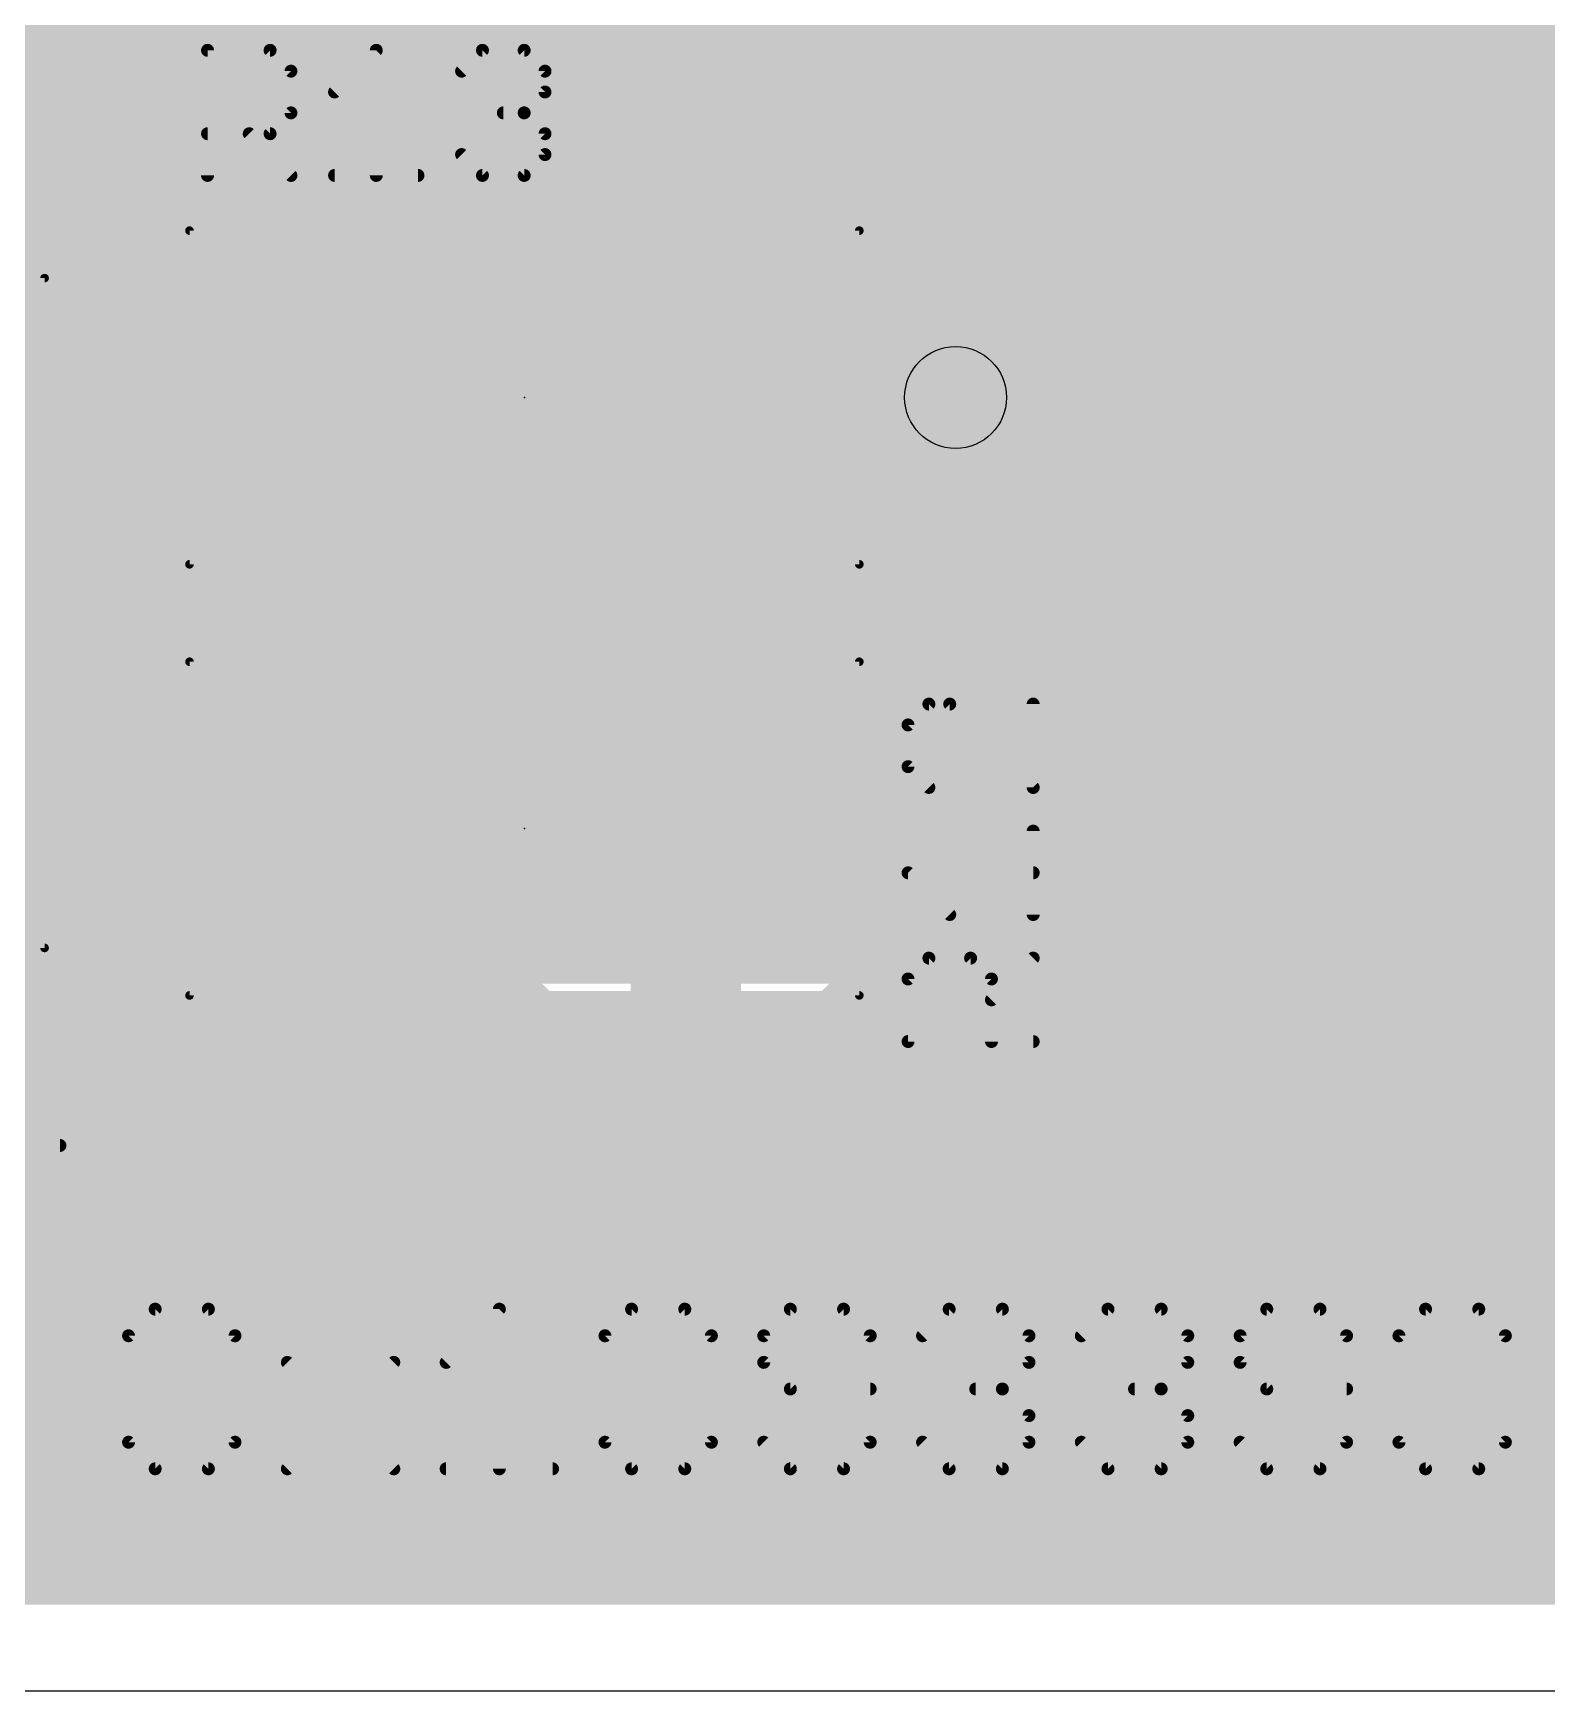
# Model space of a CAD drawing. Extents: x 0 to 1.9, y 0 to 1.15.
# Drawn here: x 1.2611 to 1.6121, y 0 to 0.3845 of the extents above; entities that cross this region are included whole.
import ezdxf

# ---------------------------------------------------------------- set-up
doc = ezdxf.new("R2010")
doc.units = 0
for name, color, linetype in [('1', 22, 'CONTINUOUS'), ('16', 175, 'CONTINUOUS'), ('18', 82, 'CONTINUOUS'), ('20', 7, 'CONTINUOUS'), ('21', 253, 'CONTINUOUS'), ('23', 7, 'CONTINUOUS'), ('25', 253, 'CONTINUOUS'), ('31', 253, 'CONTINUOUS'), ('35', 253, 'CONTINUOUS'), ('39', 22, 'CONTINUOUS'), ('44', 253, 'CONTINUOUS'), ('51', 253, 'CONTINUOUS')]:
    doc.layers.add(name, color=color, linetype=linetype)

# ---------------------------------------------------------------- blocks, each defined once
blk = doc.blocks.new('RECT')
blk.add_solid([(-0.5, -0.5), (0.5, -0.5), (-0.5, 0.5), (0.5, 0.5)])
blk = doc.blocks.new('ROUNDV')
at = {"const_width": 0.5}
blk.add_lwpolyline([(0, -0.25, 1), (0, 0.25, 1), (0, -0.25)], format="xyb", dxfattribs=at)

msp = doc.modelspace()

# ---------------------------------------------------------------- linework, layer by layer
at = {"layer": '1', "const_width": 0.016}
for points in [[(1.325, 0.441732), (1.325, 0.3125)], [(1.375, 0.3875), (1.375, 0.441732)], [(1.4345, 0.359113), (1.397, 0.396613)], [(1.4125, 0.35), (1.375, 0.3875)], [(1.409613, 0.384), (1.872, 0.384)], [(1.425613, 0.368), (1.872, 0.368)], [(1.4345, 0.343527), (1.4345, 0.359113)], [(1.4125, 0.300098), (1.4125, 0.35)], [(1.4345, 0.352), (1.872, 0.352)], [(1.443791, 0.343527), (1.4345, 0.343527)], [(1.451992, 0.335327), (1.443791, 0.343527)], [(1.451319, 0.336), (1.872, 0.336)], [(1.451992, 0.324808), (1.451992, 0.335327)], [(1.468274, 0.333811), (1.455848, 0.328664)], [(1.481725, 0.333811), (1.468274, 0.333811)], [(1.494152, 0.328664), (1.481725, 0.333811)], [(1.455848, 0.328664), (1.451992, 0.324808)], [(1.503664, 0.319152), (1.494152, 0.328664)], [(1.502816, 0.32), (1.872, 0.32)], [(1.508811, 0.306725), (1.503664, 0.319152)], [(1.337598, 0.3), (1.325, 0.312598)], [(1.325, 0.3125), (1.337598, 0.3125)], [(1.337598, 0.3125), (1.337598, 0.3)], [(1.508811, 0.293274), (1.508811, 0.306725)], [(1.508811, 0.304), (1.872, 0.304)], [(1.337598, 0.2), (1.337598, 0.3)], [(1.412402, 0.3), (1.4125, 0.300098)], [(1.475, 0.3), (1.412402, 0.3)], [(1.503664, 0.280848), (1.508811, 0.293274)], [(1.506626, 0.288), (1.872, 0.288)], [(1.494152, 0.271336), (1.503664, 0.280848)], [(1.451992, 0.264673), (1.451992, 0.275192)], [(1.451992, 0.275192), (1.455848, 0.271336)], [(1.451992, 0.272), (1.455184, 0.272)], [(1.455848, 0.271336), (1.468274, 0.266189)], [(1.481725, 0.266189), (1.494152, 0.271336)], [(1.494816, 0.272), (1.872, 0.272)], [(1.468274, 0.266189), (1.481725, 0.266189)], [(1.368988, 0.256472), (1.375, 0.262484)], [(1.375, 0.262484), (1.381012, 0.256472)], [(1.443791, 0.256472), (1.451992, 0.264673)], [(1.359598, 0.243527), (1.359598, 0.256472)], [(1.359598, 0.256472), (1.368988, 0.256472)], [(1.359598, 0.256), (1.872, 0.256)], [(1.381012, 0.256472), (1.443791, 0.256472)], [(1.379863, 0.246301), (1.375759, 0.243931)], [(1.384441, 0.247527), (1.379863, 0.246301)], [(1.407606, 0.247527), (1.384441, 0.247527)], [(1.407606, 0.204796), (1.407606, 0.247527)], [(1.440362, 0.247527), (1.417197, 0.247527)], [(1.417197, 0.247527), (1.417197, 0.204796)], [(1.44494, 0.246301), (1.440362, 0.247527)], [(1.449044, 0.243931), (1.44494, 0.246301)], [(1.368988, 0.243527), (1.359598, 0.243527)], [(1.372235, 0.240281), (1.368988, 0.243527)], [(1.375759, 0.243931), (1.372407, 0.24058)], [(1.452396, 0.24058), (1.449044, 0.243931)], [(1.372407, 0.24058), (1.372235, 0.240281)], [(1.407606, 0.24), (1.417197, 0.24)], [(1.454765, 0.236475), (1.452396, 0.24058)], [(1.45273, 0.24), (1.726219, 0.24)], [(1.455992, 0.231897), (1.454765, 0.236475)], [(1.455992, 0.204795), (1.455992, 0.231897)], [(1.407606, 0.224), (1.417197, 0.224)], [(1.455992, 0.224), (1.693539, 0.224)], [(1.407606, 0.208), (1.417197, 0.208)], [(1.455992, 0.208), (1.677539, 0.208)], [(1.417197, 0.204796), (1.407606, 0.204796)], [(1.417198, 0.195204), (1.417198, 0.204795)], [(1.417198, 0.204795), (1.455992, 0.204795)], [(1.237598, 0.2), (1.337598, 0.2)], [(1.407606, 0.152472), (1.407606, 0.195204)], [(1.407606, 0.195204), (1.417197, 0.195204)], [(1.407606, 0.192), (1.417197, 0.192)], [(1.417197, 0.195204), (1.417197, 0.152472)], [(1.455992, 0.195204), (1.417198, 0.195204)], [(1.455992, 0.168103), (1.455992, 0.195204)], [(1.455992, 0.192), (1.667546, 0.192)], [(1.260327, 0.173008), (1.265319, 0.178)], [(1.265319, 0.178), (1.298008, 0.178)], [(1.298008, 0.178), (1.298008, 0.164673)], [(1.189673, 0.173008), (1.260327, 0.173008)], [(1.263319, 0.176), (1.298008, 0.176)], [(1.407606, 0.176), (1.417197, 0.176)], [(1.455992, 0.176), (1.660919, 0.176)], [(1.454765, 0.163525), (1.455992, 0.168103)], [(1.298008, 0.164673), (1.306209, 0.156472)], [(1.452396, 0.15942), (1.454765, 0.163525)], [(1.164492, 0.16), (1.302681, 0.16)], [(1.368988, 0.156472), (1.372235, 0.159719)], [(1.372235, 0.159719), (1.372407, 0.15942)], [(1.372407, 0.15942), (1.375759, 0.156069)], [(1.407606, 0.16), (1.417197, 0.16)], [(1.449044, 0.156069), (1.452396, 0.15942)], [(1.45273, 0.16), (1.65775, 0.16)], [(1.306209, 0.156472), (1.368988, 0.156472)], [(1.375759, 0.156069), (1.379863, 0.153699)], [(1.379863, 0.153699), (1.384441, 0.152472)], [(1.440362, 0.152472), (1.44494, 0.153699)], [(1.44494, 0.153699), (1.449044, 0.156069)], [(1.384441, 0.152472), (1.407606, 0.152472)], [(1.417197, 0.152472), (1.440362, 0.152472)], [(1.164492, 0.144), (1.65775, 0.144)], [(1.164492, 0.128), (1.659262, 0.128)], [(1.161819, 0.112), (1.665889, 0.112)], [(0.433811, 0.096), (1.673539, 0.096)], [(0.427816, 0.08), (1.689539, 0.08)], [(0.028, 0.064), (1.716561, 0.064)], [(0.028, 0.048), (1.872, 0.048)], [(0.028, 0.032), (1.872, 0.032)], [(1.872, 0.028), (0.028, 0.028)]]:
    msp.add_lwpolyline(points, dxfattribs=at)
at = {"layer": '1', "const_width": 0.008}
for points in [[(1.377828, 0.390328, 1), (1.372172, 0.384672)], [(1.371, 0.3875, 1), (1.379, 0.3875)], [(1.409613, 0.388, 1), (1.409613, 0.38)], [(1.425613, 0.372, 1), (1.425613, 0.364)], [(1.4385, 0.359113, 1), (1.4305, 0.359113)], [(1.431671, 0.356284, 1), (1.437328, 0.361941)], [(1.4165, 0.35, 1), (1.4085, 0.35)], [(1.4345, 0.356, 1), (1.4345, 0.348)], [(1.409672, 0.347172, 1), (1.415328, 0.352828)], [(1.4345, 0.347527, 1), (1.4345, 0.339527)], [(1.44662, 0.346356, 1), (1.440963, 0.340699)], [(1.443791, 0.339527, 1), (1.443791, 0.347527)], [(1.4305, 0.343527, 1), (1.4385, 0.343527)], [(1.451319, 0.34, 1), (1.451319, 0.332)], [(1.455992, 0.335327, 1), (1.447992, 0.335327)], [(1.449164, 0.332498, 1), (1.45482, 0.338155)], [(1.468274, 0.337811, 1), (1.468274, 0.329811)], [(1.469805, 0.330115, 1), (1.466744, 0.337506)], [(1.483256, 0.337506, 1), (1.480195, 0.330115)], [(1.481725, 0.329811, 1), (1.481725, 0.337811)], [(1.454317, 0.332359, 1), (1.457378, 0.324968)], [(1.458676, 0.325835, 1), (1.453019, 0.331492)], [(1.496981, 0.331492, 1), (1.491324, 0.325835)], [(1.492622, 0.324968, 1), (1.495683, 0.332359)], [(1.449164, 0.327636, 1), (1.45482, 0.321979)], [(1.447992, 0.324808, 1), (1.455992, 0.324808)], [(1.502816, 0.324, 1), (1.502816, 0.316)], [(1.507359, 0.320683, 1), (1.499968, 0.317622)], [(1.500835, 0.316324, 1), (1.506492, 0.321981)], [(1.327828, 0.315427, 1), (1.322172, 0.30977)], [(1.325, 0.3165, 1), (1.325, 0.3085)], [(1.341598, 0.3125, 1), (1.333598, 0.3125)], [(1.337598, 0.3085, 1), (1.337598, 0.3165)], [(1.321, 0.3125, 1), (1.329, 0.3125)], [(1.512811, 0.306725, 1), (1.504811, 0.306725)], [(1.508811, 0.308, 1), (1.508811, 0.3)], [(1.505115, 0.305195, 1), (1.512506, 0.308256)], [(1.341598, 0.3, 1), (1.333598, 0.3)], [(1.412402, 0.304, 1), (1.412402, 0.296)], [(1.415328, 0.29727, 1), (1.409672, 0.302927)], [(1.475, 0.296, 1), (1.475, 0.304)], [(1.333598, 0.3, 1), (1.341598, 0.3)], [(1.33477, 0.297172, 1), (1.340427, 0.302828)], [(1.409573, 0.302828, 1), (1.41523, 0.297172)], [(1.4085, 0.300098, 1), (1.4165, 0.300098)], [(1.512506, 0.291744, 1), (1.505115, 0.294805)], [(1.504811, 0.293274, 1), (1.512811, 0.293274)], [(1.506626, 0.292, 1), (1.506626, 0.284)], [(1.506492, 0.278019, 1), (1.500835, 0.283676)], [(1.499968, 0.282378, 1), (1.507359, 0.279317)], [(1.455992, 0.275192, 1), (1.447992, 0.275192)], [(1.45482, 0.27802, 1), (1.449164, 0.272364)], [(1.451992, 0.276, 1), (1.451992, 0.268)], [(1.457378, 0.275032, 1), (1.454317, 0.267641)], [(1.453019, 0.268508, 1), (1.458676, 0.274165)], [(1.455184, 0.268, 1), (1.455184, 0.276)], [(1.491324, 0.274165, 1), (1.496981, 0.268508)], [(1.494816, 0.276, 1), (1.494816, 0.268)], [(1.495683, 0.267641, 1), (1.492622, 0.275032)], [(1.468274, 0.270189, 1), (1.468274, 0.262189)], [(1.466744, 0.262493, 1), (1.469805, 0.269884)], [(1.480195, 0.269884, 1), (1.483256, 0.262493)], [(1.481725, 0.262189, 1), (1.481725, 0.270189)], [(1.377828, 0.265313, 1), (1.372171, 0.259656)], [(1.377828, 0.259656, 1), (1.372171, 0.265313)], [(1.45482, 0.261845, 1), (1.449164, 0.267502)], [(1.447992, 0.264673, 1), (1.455992, 0.264673)], [(1.363598, 0.256472, 1), (1.355598, 0.256472)], [(1.359598, 0.260472, 1), (1.359598, 0.252472)], [(1.359598, 0.26, 1), (1.359598, 0.252)], [(1.366159, 0.259301, 1), (1.371816, 0.253644)], [(1.368988, 0.252472, 1), (1.368988, 0.260472)], [(1.381012, 0.260472, 1), (1.381012, 0.252472)], [(1.378184, 0.253644, 1), (1.38384, 0.259301)], [(1.440963, 0.259301, 1), (1.44662, 0.253644)], [(1.443791, 0.252472, 1), (1.443791, 0.260472)], [(1.378828, 0.250165, 1), (1.380898, 0.242437)], [(1.381863, 0.242837, 1), (1.377863, 0.249765)], [(1.384441, 0.251527, 1), (1.384441, 0.243527)], [(1.385476, 0.243664, 1), (1.383406, 0.251391)], [(1.411606, 0.247527, 1), (1.403606, 0.247527)], [(1.407606, 0.243527, 1), (1.407606, 0.251527)], [(1.417197, 0.251527, 1), (1.417197, 0.243527)], [(1.421197, 0.247527, 1), (1.413197, 0.247527)], [(1.441397, 0.251391, 1), (1.439327, 0.243664)], [(1.440362, 0.243527, 1), (1.440362, 0.251527)], [(1.44694, 0.249765, 1), (1.44294, 0.242837)], [(1.443905, 0.242437, 1), (1.445975, 0.250165)], [(1.359598, 0.247527, 1), (1.359598, 0.239527)], [(1.371816, 0.246356, 1), (1.36616, 0.240699)], [(1.368988, 0.239527, 1), (1.368988, 0.247527)], [(1.373759, 0.247395, 1), (1.377759, 0.240467)], [(1.378587, 0.241103, 1), (1.37293, 0.24676)], [(1.451873, 0.24676, 1), (1.446216, 0.241103)], [(1.447044, 0.240467, 1), (1.451044, 0.247395)], [(1.355598, 0.243527, 1), (1.363598, 0.243527)], [(1.36877, 0.24228, 1), (1.375699, 0.238281)], [(1.369579, 0.243408, 1), (1.375236, 0.237751)], [(1.375872, 0.23858, 1), (1.368943, 0.242579)], [(1.369406, 0.237452, 1), (1.375063, 0.243109)], [(1.407606, 0.244, 1), (1.407606, 0.236)], [(1.417197, 0.236, 1), (1.417197, 0.244)], [(1.45586, 0.24258, 1), (1.448932, 0.23858)], [(1.45273, 0.244, 1), (1.45273, 0.236)], [(1.449567, 0.237751, 1), (1.455224, 0.243408)], [(1.458629, 0.237511, 1), (1.450902, 0.23544)], [(1.451301, 0.234475, 1), (1.458229, 0.238475)], [(1.459992, 0.231897, 1), (1.451992, 0.231897)], [(1.452128, 0.230862, 1), (1.459856, 0.232933)], [(1.407606, 0.228, 1), (1.407606, 0.22)], [(1.417197, 0.22, 1), (1.417197, 0.228)], [(1.455992, 0.228, 1), (1.455992, 0.22)], [(1.407606, 0.212, 1), (1.407606, 0.204)], [(1.417197, 0.204, 1), (1.417197, 0.212)], [(1.455992, 0.212, 1), (1.455992, 0.204)], [(1.407606, 0.208796, 1), (1.407606, 0.200796)], [(1.421198, 0.204795, 1), (1.413198, 0.204795)], [(1.417198, 0.208795, 1), (1.417198, 0.200795)], [(1.417197, 0.200796, 1), (1.417197, 0.208796)], [(1.455992, 0.200795, 1), (1.455992, 0.208795)], [(1.337598, 0.196, 1), (1.337598, 0.204)], [(1.403606, 0.204796, 1), (1.411606, 0.204796)], [(1.413197, 0.204796, 1), (1.421197, 0.204796)], [(1.451992, 0.204795, 1), (1.459992, 0.204795)], [(1.333598, 0.2, 1), (1.341598, 0.2)], [(1.411606, 0.195204, 1), (1.403606, 0.195204)], [(1.407606, 0.199204, 1), (1.407606, 0.191204)], [(1.407606, 0.196, 1), (1.407606, 0.188)], [(1.421197, 0.195204, 1), (1.413197, 0.195204)], [(1.417198, 0.199204, 1), (1.417198, 0.191204)], [(1.417197, 0.191204, 1), (1.417197, 0.199204)], [(1.417197, 0.188, 1), (1.417197, 0.196)], [(1.459992, 0.195204, 1), (1.451992, 0.195204)], [(1.455992, 0.196, 1), (1.455992, 0.188)], [(1.455992, 0.191204, 1), (1.455992, 0.199204)], [(1.413198, 0.195204, 1), (1.421198, 0.195204)], [(1.265319, 0.182, 1), (1.265319, 0.174)], [(1.268147, 0.175172, 1), (1.26249, 0.180828)], [(1.302008, 0.178, 1), (1.294008, 0.178)], [(1.298008, 0.174, 1), (1.298008, 0.182)], [(1.263319, 0.18, 1), (1.263319, 0.172)], [(1.260327, 0.169008, 1), (1.260327, 0.177008)], [(1.298008, 0.172, 1), (1.298008, 0.18)], [(1.407606, 0.18, 1), (1.407606, 0.172)], [(1.417197, 0.172, 1), (1.417197, 0.18)], [(1.455992, 0.18, 1), (1.455992, 0.172)], [(1.257498, 0.175836, 1), (1.263155, 0.170179)], [(1.459856, 0.167067, 1), (1.452128, 0.169138)], [(1.300836, 0.167502, 1), (1.295179, 0.161845)], [(1.458229, 0.161525, 1), (1.451301, 0.165525)], [(1.451992, 0.168103, 1), (1.459992, 0.168103)], [(1.294008, 0.164673, 1), (1.302008, 0.164673)], [(1.302681, 0.156, 1), (1.302681, 0.164)], [(1.375699, 0.161719, 1), (1.36877, 0.15772)], [(1.375236, 0.162249, 1), (1.369579, 0.156592)], [(1.368943, 0.157421, 1), (1.375872, 0.16142)], [(1.375063, 0.156891, 1), (1.369406, 0.162548)], [(1.407606, 0.164, 1), (1.407606, 0.156)], [(1.417197, 0.156, 1), (1.417197, 0.164)], [(1.448932, 0.16142, 1), (1.45586, 0.15742)], [(1.45273, 0.164, 1), (1.45273, 0.156)], [(1.455224, 0.156592, 1), (1.449567, 0.162249)], [(1.450902, 0.16456, 1), (1.458629, 0.162489)], [(1.306209, 0.160472, 1), (1.306209, 0.152472)], [(1.30338, 0.153644, 1), (1.309037, 0.159301)], [(1.36616, 0.159301, 1), (1.371816, 0.153644)], [(1.368988, 0.152472, 1), (1.368988, 0.160472)], [(1.377759, 0.159533, 1), (1.373759, 0.152605)], [(1.37293, 0.15324, 1), (1.378587, 0.158897)], [(1.380898, 0.157563, 1), (1.378828, 0.149835)], [(1.445975, 0.149835, 1), (1.443905, 0.157563)], [(1.446216, 0.158897, 1), (1.451873, 0.15324)], [(1.451044, 0.152605, 1), (1.447044, 0.159533)], [(1.377863, 0.150235, 1), (1.381863, 0.157163)], [(1.384441, 0.156472, 1), (1.384441, 0.148472)], [(1.383406, 0.148609, 1), (1.385476, 0.156336)], [(1.407606, 0.148472, 1), (1.407606, 0.156472)], [(1.417197, 0.156472, 1), (1.417197, 0.148472)], [(1.439327, 0.156336, 1), (1.441397, 0.148609)], [(1.440362, 0.148472, 1), (1.440362, 0.156472)], [(1.44294, 0.157163, 1), (1.44694, 0.150235)], [(1.403606, 0.152472, 1), (1.411606, 0.152472)], [(1.413197, 0.152472, 1), (1.421197, 0.152472)]]:
    msp.add_lwpolyline(points, format="xyb", dxfattribs=at)
at = {"layer": '16', "const_width": 0.016}
for points in [[(1.578, 0.509113), (1.578, 0.209113)], [(1.6, 0.5), (1.6, 0.2)], [(1.079969, 0.384), (1.578, 0.384)], [(1.072, 0.368), (1.578, 0.368)], [(1.072, 0.352), (1.578, 0.352)], [(1.072, 0.336), (1.578, 0.336)], [(1.13489, 0.32), (1.578, 0.32)], [(1.154762, 0.304), (1.578, 0.304)], [(1.158811, 0.288), (1.578, 0.288)], [(1.155176, 0.272), (1.578, 0.272)], [(1.147, 0.256), (1.578, 0.256)], [(1.147, 0.24), (1.578, 0.24)], [(1.147, 0.224), (1.578, 0.224)], [(1.147, 0.208), (1.576887, 0.208)], [(1.578, 0.209113), (1.540887, 0.172)], [(1.6, 0.2), (1.55, 0.15)], [(1.157819, 0.192), (1.560887, 0.192)], [(1.572, 0.140887), (1.622, 0.190887)], [(1.164492, 0.176), (1.544887, 0.176)], [(1.607113, 0.176), (1.660919, 0.176)], [(1.540887, 0.172), (1.164492, 0.172)], [(1.591113, 0.16), (1.65775, 0.16)], [(1.55, 0.15), (1.124902, 0.15)], [(1.575113, 0.144), (1.65775, 0.144)], [(1.559113, 0.128), (1.572, 0.140887)], [(1.164492, 0.128), (1.559113, 0.128)], [(1.559113, 0.128), (1.659262, 0.128)], [(1.161819, 0.112), (1.665889, 0.112)], [(0.028, 0.096), (1.673539, 0.096)], [(0.028, 0.08), (1.689539, 0.08)], [(0.028, 0.064), (1.716561, 0.064)], [(0.028, 0.048), (1.872, 0.048)], [(0.028, 0.032), (1.872, 0.032)], [(1.872, 0.028), (0.028, 0.028)]]:
    msp.add_lwpolyline(points, dxfattribs=at)
at = {"layer": '16', "const_width": 0.008}
for points in [[(1.578, 0.38, 1), (1.578, 0.388)], [(1.578, 0.364, 1), (1.578, 0.372)], [(1.578, 0.348, 1), (1.578, 0.356)], [(1.578, 0.332, 1), (1.578, 0.34)], [(1.578, 0.316, 1), (1.578, 0.324)], [(1.578, 0.3, 1), (1.578, 0.308)], [(1.578, 0.284, 1), (1.578, 0.292)], [(1.578, 0.268, 1), (1.578, 0.276)], [(1.578, 0.252, 1), (1.578, 0.26)], [(1.578, 0.236, 1), (1.578, 0.244)], [(1.578, 0.22, 1), (1.578, 0.228)], [(1.580828, 0.206284, 1), (1.575172, 0.211941)], [(1.576887, 0.204, 1), (1.576887, 0.212)], [(1.574, 0.209113, 1), (1.582, 0.209113)], [(1.602828, 0.197172, 1), (1.597172, 0.202828)], [(1.596, 0.2, 1), (1.604, 0.2)], [(1.560887, 0.188, 1), (1.560887, 0.196)], [(1.544887, 0.172, 1), (1.544887, 0.18)], [(1.607113, 0.18, 1), (1.607113, 0.172)], [(1.538059, 0.174828, 1), (1.543716, 0.169171)], [(1.540887, 0.168, 1), (1.540887, 0.176)], [(1.591113, 0.164, 1), (1.591113, 0.156)], [(1.55, 0.146, 1), (1.55, 0.154)], [(1.547172, 0.152828, 1), (1.552828, 0.147172)], [(1.575113, 0.148, 1), (1.575113, 0.14)], [(1.569171, 0.143716, 1), (1.574828, 0.138059)], [(1.574828, 0.138059, 1), (1.569171, 0.143716)], [(1.559113, 0.132, 1), (1.559113, 0.124)], [(1.556284, 0.130828, 1), (1.561941, 0.125172)], [(1.559113, 0.124, 1), (1.559113, 0.132)]]:
    msp.add_lwpolyline(points, format="xyb", dxfattribs=at)
at = {"layer": '20'}
msp.add_line((0, 0), (1.9, 0), dxfattribs=at)
at = {"layer": '21'}
for points, const_width in [([(1.562205, 0.375984), (1.562205, 0.809055)], 0.005), ([(1.837795, 0.375984), (1.562205, 0.375984)], 0.005), ([(1.283185, 0.08236), (1.289357, 0.088532)], 0.003), ([(1.289357, 0.088532), (1.301701, 0.088532)], 0.003), ([(1.301701, 0.088532), (1.307873, 0.08236)], 0.003), ([(1.356848, 0.076188), (1.369192, 0.088532)], 0.003), ([(1.369192, 0.088532), (1.369192, 0.0515)], 0.003), ([(1.39368, 0.08236), (1.399852, 0.088532)], 0.003), ([(1.399852, 0.088532), (1.412195, 0.088532)], 0.003), ([(1.412195, 0.088532), (1.418367, 0.08236)], 0.003), ([(1.436683, 0.088532), (1.430511, 0.08236)], 0.003), ([(1.449027, 0.088532), (1.436683, 0.088532)], 0.003), ([(1.455199, 0.08236), (1.449027, 0.088532)], 0.003), ([(1.467343, 0.08236), (1.473514, 0.088532)], 0.003), ([(1.473514, 0.088532), (1.485858, 0.088532)], 0.003), ([(1.485858, 0.088532), (1.49203, 0.08236)], 0.003), ([(1.504174, 0.08236), (1.510346, 0.088532)], 0.003), ([(1.510346, 0.088532), (1.52269, 0.088532)], 0.003), ([(1.52269, 0.088532), (1.528862, 0.08236)], 0.003), ([(1.547177, 0.088532), (1.541005, 0.08236)], 0.003), ([(1.559521, 0.088532), (1.547177, 0.088532)], 0.003), ([(1.565693, 0.08236), (1.559521, 0.088532)], 0.003), ([(1.577837, 0.08236), (1.584009, 0.088532)], 0.003), ([(1.584009, 0.088532), (1.596353, 0.088532)], 0.003), ([(1.596353, 0.088532), (1.602525, 0.08236)], 0.003), ([(1.283185, 0.057672), (1.283185, 0.08236)], 0.003), ([(1.283185, 0.057672), (1.307873, 0.08236)], 0.003), ([(1.307873, 0.08236), (1.307873, 0.057672)], 0.003), ([(1.39368, 0.057672), (1.39368, 0.08236)], 0.003), ([(1.39368, 0.057672), (1.418367, 0.08236)], 0.003), ([(1.418367, 0.08236), (1.418367, 0.057672)], 0.003), ([(1.430511, 0.08236), (1.430511, 0.076188)], 0.003), ([(1.455199, 0.057672), (1.455199, 0.08236)], 0.003), ([(1.49203, 0.08236), (1.49203, 0.076188)], 0.003), ([(1.528862, 0.08236), (1.528862, 0.076188)], 0.003), ([(1.541005, 0.08236), (1.541005, 0.076188)], 0.003), ([(1.565693, 0.057672), (1.565693, 0.08236)], 0.003), ([(1.577837, 0.057672), (1.577837, 0.08236)], 0.003), ([(1.577837, 0.057672), (1.602525, 0.08236)], 0.003), ([(1.602525, 0.08236), (1.602525, 0.057672)], 0.003), ([(1.320017, 0.076188), (1.344704, 0.0515)], 0.003), ([(1.320017, 0.0515), (1.344704, 0.076188)], 0.003), ([(1.430511, 0.076188), (1.436683, 0.070016)], 0.003), ([(1.49203, 0.076188), (1.485858, 0.070016)], 0.003), ([(1.528862, 0.076188), (1.52269, 0.070016)], 0.003), ([(1.541005, 0.076188), (1.547177, 0.070016)], 0.003), ([(1.436683, 0.070016), (1.455199, 0.070016)], 0.003), ([(1.485858, 0.070016), (1.479686, 0.070016)], 0.003), ([(1.485858, 0.070016), (1.49203, 0.063844)], 0.003), ([(1.52269, 0.070016), (1.516518, 0.070016)], 0.003), ([(1.52269, 0.070016), (1.528862, 0.063844)], 0.003), ([(1.547177, 0.070016), (1.565693, 0.070016)], 0.003), ([(1.49203, 0.063844), (1.49203, 0.057672)], 0.003), ([(1.528862, 0.063844), (1.528862, 0.057672)], 0.003), ([(1.289357, 0.0515), (1.283185, 0.057672)], 0.003), ([(1.307873, 0.057672), (1.301701, 0.0515)], 0.003), ([(1.399852, 0.0515), (1.39368, 0.057672)], 0.003), ([(1.418367, 0.057672), (1.412195, 0.0515)], 0.003), ([(1.430511, 0.057672), (1.436683, 0.0515)], 0.003), ([(1.449027, 0.0515), (1.455199, 0.057672)], 0.003), ([(1.473514, 0.0515), (1.467343, 0.057672)], 0.003), ([(1.49203, 0.057672), (1.485858, 0.0515)], 0.003), ([(1.510346, 0.0515), (1.504174, 0.057672)], 0.003), ([(1.528862, 0.057672), (1.52269, 0.0515)], 0.003), ([(1.541005, 0.057672), (1.547177, 0.0515)], 0.003), ([(1.559521, 0.0515), (1.565693, 0.057672)], 0.003), ([(1.584009, 0.0515), (1.577837, 0.057672)], 0.003), ([(1.602525, 0.057672), (1.596353, 0.0515)], 0.003), ([(1.301701, 0.0515), (1.289357, 0.0515)], 0.003), ([(1.356848, 0.0515), (1.381536, 0.0515)], 0.003), ([(1.412195, 0.0515), (1.399852, 0.0515)], 0.003), ([(1.436683, 0.0515), (1.449027, 0.0515)], 0.003), ([(1.485858, 0.0515), (1.473514, 0.0515)], 0.003), ([(1.52269, 0.0515), (1.510346, 0.0515)], 0.003), ([(1.547177, 0.0515), (1.559521, 0.0515)], 0.003), ([(1.596353, 0.0515), (1.584009, 0.0515)], 0.003)]:
    msp.add_lwpolyline(points, dxfattribs=dict(at, const_width=const_width))
for points, const_width in [([(1.562205, 0.377234, 1), (1.562205, 0.374734)], 0.0025), ([(1.560955, 0.375984, 1), (1.563455, 0.375984)], 0.0025), ([(1.289357, 0.089282, 1), (1.289357, 0.087782)], 0.0015), ([(1.289887, 0.088001, 1), (1.288827, 0.089062)], 0.0015), ([(1.302231, 0.089062, 1), (1.301171, 0.088001)], 0.0015), ([(1.301701, 0.087782, 1), (1.301701, 0.089282)], 0.0015), ([(1.369942, 0.088532, 1), (1.368442, 0.088532)], 0.0015), ([(1.369722, 0.088001, 1), (1.368662, 0.089062)], 0.0015), ([(1.399852, 0.089282, 1), (1.399852, 0.087782)], 0.0015), ([(1.400382, 0.088001, 1), (1.399321, 0.089062)], 0.0015), ([(1.412726, 0.089062, 1), (1.411665, 0.088001)], 0.0015), ([(1.412195, 0.087782, 1), (1.412195, 0.089282)], 0.0015), ([(1.436683, 0.089282, 1), (1.436683, 0.087782)], 0.0015), ([(1.437213, 0.088001, 1), (1.436153, 0.089062)], 0.0015), ([(1.449557, 0.089062, 1), (1.448496, 0.088001)], 0.0015), ([(1.449027, 0.087782, 1), (1.449027, 0.089282)], 0.0015), ([(1.473514, 0.089282, 1), (1.473514, 0.087782)], 0.0015), ([(1.474045, 0.088001, 1), (1.472984, 0.089062)], 0.0015), ([(1.486389, 0.089062, 1), (1.485328, 0.088001)], 0.0015), ([(1.485858, 0.087782, 1), (1.485858, 0.089282)], 0.0015), ([(1.510346, 0.089282, 1), (1.510346, 0.087782)], 0.0015), ([(1.510876, 0.088001, 1), (1.509816, 0.089062)], 0.0015), ([(1.52322, 0.089062, 1), (1.522159, 0.088001)], 0.0015), ([(1.52269, 0.087782, 1), (1.52269, 0.089282)], 0.0015), ([(1.547177, 0.089282, 1), (1.547177, 0.087782)], 0.0015), ([(1.547708, 0.088001, 1), (1.546647, 0.089062)], 0.0015), ([(1.560051, 0.089062, 1), (1.558991, 0.088001)], 0.0015), ([(1.559521, 0.087782, 1), (1.559521, 0.089282)], 0.0015), ([(1.584009, 0.089282, 1), (1.584009, 0.087782)], 0.0015), ([(1.584539, 0.088001, 1), (1.583478, 0.089062)], 0.0015), ([(1.596883, 0.089062, 1), (1.595822, 0.088001)], 0.0015), ([(1.596353, 0.087782, 1), (1.596353, 0.089282)], 0.0015), ([(1.283935, 0.08236, 1), (1.282435, 0.08236)], 0.0015), ([(1.282655, 0.08289, 1), (1.283716, 0.081829)], 0.0015), ([(1.308623, 0.08236, 1), (1.307123, 0.08236)], 0.0015), ([(1.308403, 0.081829, 1), (1.307343, 0.08289)], 0.0015), ([(1.307343, 0.081829, 1), (1.308403, 0.08289)], 0.0015), ([(1.393149, 0.08289, 1), (1.39421, 0.081829)], 0.0015), ([(1.39443, 0.08236, 1), (1.39293, 0.08236)], 0.0015), ([(1.419117, 0.08236, 1), (1.417617, 0.08236)], 0.0015), ([(1.418898, 0.081829, 1), (1.417837, 0.08289)], 0.0015), ([(1.417837, 0.081829, 1), (1.418898, 0.08289)], 0.0015), ([(1.431261, 0.08236, 1), (1.429761, 0.08236)], 0.0015), ([(1.429981, 0.08289, 1), (1.431041, 0.081829)], 0.0015), ([(1.455949, 0.08236, 1), (1.454449, 0.08236)], 0.0015), ([(1.454668, 0.081829, 1), (1.455729, 0.08289)], 0.0015), ([(1.466812, 0.08289, 1), (1.467873, 0.081829)], 0.0015), ([(1.49278, 0.08236, 1), (1.49128, 0.08236)], 0.0015), ([(1.4915, 0.081829, 1), (1.492561, 0.08289)], 0.0015), ([(1.503644, 0.08289, 1), (1.504704, 0.081829)], 0.0015), ([(1.529612, 0.08236, 1), (1.528112, 0.08236)], 0.0015), ([(1.528331, 0.081829, 1), (1.529392, 0.08289)], 0.0015), ([(1.541755, 0.08236, 1), (1.540255, 0.08236)], 0.0015), ([(1.540475, 0.08289, 1), (1.541536, 0.081829)], 0.0015), ([(1.566443, 0.08236, 1), (1.564943, 0.08236)], 0.0015), ([(1.565163, 0.081829, 1), (1.566223, 0.08289)], 0.0015), ([(1.578587, 0.08236, 1), (1.577087, 0.08236)], 0.0015), ([(1.577307, 0.08289, 1), (1.578367, 0.081829)], 0.0015), ([(1.603275, 0.08236, 1), (1.601775, 0.08236)], 0.0015), ([(1.603055, 0.081829, 1), (1.601994, 0.08289)], 0.0015), ([(1.601994, 0.081829, 1), (1.603055, 0.08289)], 0.0015), ([(1.320547, 0.076718, 1), (1.319486, 0.075657)], 0.0015), ([(1.345235, 0.075657, 1), (1.344174, 0.076718)], 0.0015), ([(1.356318, 0.076718, 1), (1.357379, 0.075657)], 0.0015), ([(1.431041, 0.076718, 1), (1.429981, 0.075657)], 0.0015), ([(1.429761, 0.076188, 1), (1.431261, 0.076188)], 0.0015), ([(1.49128, 0.076188, 1), (1.49278, 0.076188)], 0.0015), ([(1.492561, 0.075657, 1), (1.4915, 0.076718)], 0.0015), ([(1.528112, 0.076188, 1), (1.529612, 0.076188)], 0.0015), ([(1.529392, 0.075657, 1), (1.528331, 0.076718)], 0.0015), ([(1.541536, 0.076718, 1), (1.540475, 0.075657)], 0.0015), ([(1.540255, 0.076188, 1), (1.541755, 0.076188)], 0.0015), ([(1.436683, 0.070766, 1), (1.436683, 0.069266)], 0.0015), ([(1.436153, 0.069485, 1), (1.437213, 0.070546)], 0.0015), ([(1.455199, 0.069266, 1), (1.455199, 0.070766)], 0.0015), ([(1.479686, 0.070766, 1), (1.479686, 0.069266)], 0.0015), ([(1.486389, 0.070546, 1), (1.485328, 0.069485)], 0.0015), ([(1.485328, 0.070546, 1), (1.486389, 0.069485)], 0.0015), ([(1.485858, 0.069266, 1), (1.485858, 0.070766)], 0.0015), ([(1.516518, 0.070766, 1), (1.516518, 0.069266)], 0.0015), ([(1.52322, 0.070546, 1), (1.522159, 0.069485)], 0.0015), ([(1.522159, 0.070546, 1), (1.52322, 0.069485)], 0.0015), ([(1.52269, 0.069266, 1), (1.52269, 0.070766)], 0.0015), ([(1.547177, 0.070766, 1), (1.547177, 0.069266)], 0.0015), ([(1.546647, 0.069485, 1), (1.547708, 0.070546)], 0.0015), ([(1.565693, 0.069266, 1), (1.565693, 0.070766)], 0.0015), ([(1.49278, 0.063844, 1), (1.49128, 0.063844)], 0.0015), ([(1.4915, 0.063314, 1), (1.492561, 0.064374)], 0.0015), ([(1.529612, 0.063844, 1), (1.528112, 0.063844)], 0.0015), ([(1.528331, 0.063314, 1), (1.529392, 0.064374)], 0.0015), ([(1.282435, 0.057672, 1), (1.283935, 0.057672)], 0.0015), ([(1.283716, 0.058202, 1), (1.282655, 0.057142)], 0.0015), ([(1.282655, 0.058202, 1), (1.283716, 0.057142)], 0.0015), ([(1.307123, 0.057672, 1), (1.308623, 0.057672)], 0.0015), ([(1.308403, 0.057142, 1), (1.307343, 0.058202)], 0.0015), ([(1.39421, 0.058202, 1), (1.393149, 0.057142)], 0.0015), ([(1.393149, 0.058202, 1), (1.39421, 0.057142)], 0.0015), ([(1.39293, 0.057672, 1), (1.39443, 0.057672)], 0.0015), ([(1.417617, 0.057672, 1), (1.419117, 0.057672)], 0.0015), ([(1.418898, 0.057142, 1), (1.417837, 0.058202)], 0.0015), ([(1.431041, 0.058202, 1), (1.429981, 0.057142)], 0.0015), ([(1.454449, 0.057672, 1), (1.455949, 0.057672)], 0.0015), ([(1.455729, 0.057142, 1), (1.454668, 0.058202)], 0.0015), ([(1.467873, 0.058202, 1), (1.466812, 0.057142)], 0.0015), ([(1.49128, 0.057672, 1), (1.49278, 0.057672)], 0.0015), ([(1.492561, 0.057142, 1), (1.4915, 0.058202)], 0.0015), ([(1.504704, 0.058202, 1), (1.503644, 0.057142)], 0.0015), ([(1.528112, 0.057672, 1), (1.529612, 0.057672)], 0.0015), ([(1.529392, 0.057142, 1), (1.528331, 0.058202)], 0.0015), ([(1.541536, 0.058202, 1), (1.540475, 0.057142)], 0.0015), ([(1.564943, 0.057672, 1), (1.566443, 0.057672)], 0.0015), ([(1.566223, 0.057142, 1), (1.565163, 0.058202)], 0.0015), ([(1.578367, 0.058202, 1), (1.577307, 0.057142)], 0.0015), ([(1.577307, 0.058202, 1), (1.578367, 0.057142)], 0.0015), ([(1.577087, 0.057672, 1), (1.578587, 0.057672)], 0.0015), ([(1.601775, 0.057672, 1), (1.603275, 0.057672)], 0.0015), ([(1.603055, 0.057142, 1), (1.601994, 0.058202)], 0.0015), ([(1.289357, 0.05225, 1), (1.289357, 0.05075)], 0.0015), ([(1.288827, 0.05097, 1), (1.289887, 0.05203)], 0.0015), ([(1.301171, 0.05203, 1), (1.302231, 0.05097)], 0.0015), ([(1.301701, 0.05075, 1), (1.301701, 0.05225)], 0.0015), ([(1.319486, 0.05203, 1), (1.320547, 0.05097)], 0.0015), ([(1.344174, 0.05097, 1), (1.345235, 0.05203)], 0.0015), ([(1.356848, 0.05225, 1), (1.356848, 0.05075)], 0.0015), ([(1.368442, 0.0515, 1), (1.369942, 0.0515)], 0.0015), ([(1.381536, 0.05075, 1), (1.381536, 0.05225)], 0.0015), ([(1.399852, 0.05225, 1), (1.399852, 0.05075)], 0.0015), ([(1.399321, 0.05097, 1), (1.400382, 0.05203)], 0.0015), ([(1.411665, 0.05203, 1), (1.412726, 0.05097)], 0.0015), ([(1.412195, 0.05075, 1), (1.412195, 0.05225)], 0.0015), ([(1.436683, 0.05225, 1), (1.436683, 0.05075)], 0.0015), ([(1.436153, 0.05097, 1), (1.437213, 0.05203)], 0.0015), ([(1.448496, 0.05203, 1), (1.449557, 0.05097)], 0.0015), ([(1.449027, 0.05075, 1), (1.449027, 0.05225)], 0.0015), ([(1.473514, 0.05225, 1), (1.473514, 0.05075)], 0.0015), ([(1.472984, 0.05097, 1), (1.474045, 0.05203)], 0.0015), ([(1.485328, 0.05203, 1), (1.486389, 0.05097)], 0.0015), ([(1.485858, 0.05075, 1), (1.485858, 0.05225)], 0.0015), ([(1.510346, 0.05225, 1), (1.510346, 0.05075)], 0.0015), ([(1.509816, 0.05097, 1), (1.510876, 0.05203)], 0.0015), ([(1.522159, 0.05203, 1), (1.52322, 0.05097)], 0.0015), ([(1.52269, 0.05075, 1), (1.52269, 0.05225)], 0.0015), ([(1.547177, 0.05225, 1), (1.547177, 0.05075)], 0.0015), ([(1.546647, 0.05097, 1), (1.547708, 0.05203)], 0.0015), ([(1.558991, 0.05203, 1), (1.560051, 0.05097)], 0.0015), ([(1.559521, 0.05075, 1), (1.559521, 0.05225)], 0.0015), ([(1.584009, 0.05225, 1), (1.584009, 0.05075)], 0.0015), ([(1.583478, 0.05097, 1), (1.584539, 0.05203)], 0.0015), ([(1.595822, 0.05203, 1), (1.596883, 0.05097)], 0.0015), ([(1.596353, 0.05075, 1), (1.596353, 0.05225)], 0.0015)]:
    msp.add_lwpolyline(points, format="xyb", dxfattribs=dict(at, const_width=const_width))
at = {"layer": '23'}
for p in [(1.375, 0.3), (1.375, 0.2)]:
    msp.add_point(p, dxfattribs=at)
at = {"layer": '25', "const_width": 0.003}
for points in [[(1.3015, 0.3515), (1.3015, 0.380525)], [(1.3015, 0.380525), (1.316012, 0.380525)], [(1.316012, 0.380525), (1.32085, 0.375687)], [(1.330965, 0.37085), (1.34064, 0.380525)], [(1.34064, 0.380525), (1.34064, 0.3515)], [(1.36043, 0.375687), (1.365268, 0.380525)], [(1.365268, 0.380525), (1.374943, 0.380525)], [(1.374943, 0.380525), (1.37978, 0.375687)], [(1.32085, 0.375687), (1.32085, 0.366012)], [(1.37978, 0.375687), (1.37978, 0.37085)], [(1.37978, 0.37085), (1.374943, 0.366012)], [(1.32085, 0.366012), (1.316012, 0.361175)], [(1.374943, 0.366012), (1.370105, 0.366012)], [(1.374943, 0.366012), (1.37978, 0.361175)], [(1.316012, 0.361175), (1.3015, 0.361175)], [(1.311175, 0.361175), (1.32085, 0.3515)], [(1.37978, 0.361175), (1.37978, 0.356337)], [(1.365268, 0.3515), (1.36043, 0.356337)], [(1.37978, 0.356337), (1.374943, 0.3515)], [(1.330965, 0.3515), (1.350315, 0.3515)], [(1.374943, 0.3515), (1.365268, 0.3515)], [(1.468813, 0.228885), (1.463975, 0.224047)], [(1.47365, 0.228885), (1.468813, 0.228885)], [(1.493, 0.209535), (1.47365, 0.228885)], [(1.493, 0.228885), (1.493, 0.209535)], [(1.463975, 0.224047), (1.463975, 0.214372)], [(1.463975, 0.214372), (1.468813, 0.209535)], [(1.493, 0.18007), (1.493, 0.199419)], [(1.47365, 0.18007), (1.463975, 0.189744)], [(1.463975, 0.189744), (1.493, 0.189744)], [(1.463975, 0.165117), (1.468813, 0.169954)], [(1.468813, 0.169954), (1.478488, 0.169954)], [(1.478488, 0.169954), (1.483325, 0.165117)], [(1.483325, 0.160279), (1.493, 0.169954)], [(1.463975, 0.150604), (1.463975, 0.165117)], [(1.483325, 0.165117), (1.483325, 0.150604)], [(1.493, 0.150604), (1.463975, 0.150604)], [(1.24793, 0.1265), (1.26728, 0.1265)]]:
    msp.add_lwpolyline(points, dxfattribs=at)
at = {"layer": '25', "const_width": 0.0015}
for points in [[(1.30225, 0.380525, 1), (1.30075, 0.380525)], [(1.3015, 0.381275, 1), (1.3015, 0.379775)], [(1.316543, 0.381055, 1), (1.315482, 0.379994)], [(1.316012, 0.379775, 1), (1.316012, 0.381275)], [(1.34139, 0.380525, 1), (1.33989, 0.380525)], [(1.34117, 0.379994, 1), (1.34011, 0.381055)], [(1.365268, 0.381275, 1), (1.365268, 0.379775)], [(1.365798, 0.379994, 1), (1.364737, 0.381055)], [(1.375473, 0.381055, 1), (1.374412, 0.379994)], [(1.374943, 0.379775, 1), (1.374943, 0.381275)], [(1.3216, 0.375687, 1), (1.3201, 0.375687)], [(1.320319, 0.375157, 1), (1.32138, 0.376218)], [(1.3599, 0.376218, 1), (1.360961, 0.375157)], [(1.38053, 0.375687, 1), (1.37903, 0.375687)], [(1.37925, 0.375157, 1), (1.38031, 0.376218)], [(1.330435, 0.37138, 1), (1.331496, 0.370319)], [(1.37903, 0.37085, 1), (1.38053, 0.37085)], [(1.38031, 0.370319, 1), (1.37925, 0.37138)], [(1.3201, 0.366012, 1), (1.3216, 0.366012)], [(1.32138, 0.365482, 1), (1.320319, 0.366543)], [(1.370105, 0.366762, 1), (1.370105, 0.365262)], [(1.375473, 0.366543, 1), (1.374412, 0.365482)], [(1.374412, 0.366543, 1), (1.375473, 0.365482)], [(1.374943, 0.365262, 1), (1.374943, 0.366762)], [(1.3015, 0.361925, 1), (1.3015, 0.360425)], [(1.311705, 0.361705, 1), (1.310645, 0.360644)], [(1.315482, 0.361705, 1), (1.316543, 0.360644)], [(1.316012, 0.360425, 1), (1.316012, 0.361925)], [(1.38053, 0.361175, 1), (1.37903, 0.361175)], [(1.37925, 0.360644, 1), (1.38031, 0.361705)], [(1.360961, 0.356868, 1), (1.3599, 0.355807)], [(1.38031, 0.355807, 1), (1.37925, 0.356868)], [(1.37903, 0.356337, 1), (1.38053, 0.356337)], [(1.30075, 0.3515, 1), (1.30225, 0.3515)], [(1.320319, 0.35097, 1), (1.32138, 0.35203)], [(1.330965, 0.35225, 1), (1.330965, 0.35075)], [(1.33989, 0.3515, 1), (1.34139, 0.3515)], [(1.350315, 0.35075, 1), (1.350315, 0.35225)], [(1.365268, 0.35225, 1), (1.365268, 0.35075)], [(1.364737, 0.35097, 1), (1.365798, 0.35203)], [(1.374412, 0.35203, 1), (1.375473, 0.35097)], [(1.374943, 0.35075, 1), (1.374943, 0.35225)], [(1.468813, 0.229635, 1), (1.468813, 0.228135)], [(1.469343, 0.228354, 1), (1.468282, 0.229415)], [(1.474181, 0.229415, 1), (1.47312, 0.228354)], [(1.47365, 0.228135, 1), (1.47365, 0.229635)], [(1.49375, 0.228885, 1), (1.49225, 0.228885)], [(1.464725, 0.224047, 1), (1.463225, 0.224047)], [(1.463445, 0.224577, 1), (1.464506, 0.223517)], [(1.464506, 0.214903, 1), (1.463445, 0.213842)], [(1.463225, 0.214372, 1), (1.464725, 0.214372)], [(1.468282, 0.209004, 1), (1.469343, 0.210065)], [(1.49225, 0.209535, 1), (1.49375, 0.209535)], [(1.49247, 0.209004, 1), (1.49353, 0.210065)], [(1.49375, 0.199419, 1), (1.49225, 0.199419)], [(1.464506, 0.190275, 1), (1.463445, 0.189214)], [(1.463975, 0.190494, 1), (1.463975, 0.188994)], [(1.493, 0.188994, 1), (1.493, 0.190494)], [(1.47312, 0.179539, 1), (1.474181, 0.1806)], [(1.49225, 0.18007, 1), (1.49375, 0.18007)], [(1.468813, 0.170704, 1), (1.468813, 0.169204)], [(1.469343, 0.169424, 1), (1.468282, 0.170485)], [(1.479018, 0.170485, 1), (1.477957, 0.169424)], [(1.478488, 0.169204, 1), (1.478488, 0.170704)], [(1.49353, 0.169424, 1), (1.49247, 0.170485)], [(1.464725, 0.165117, 1), (1.463225, 0.165117)], [(1.463445, 0.165647, 1), (1.464506, 0.164586)], [(1.484075, 0.165117, 1), (1.482575, 0.165117)], [(1.482795, 0.164586, 1), (1.483856, 0.165647)], [(1.482795, 0.16081, 1), (1.483856, 0.159749)], [(1.463975, 0.151354, 1), (1.463975, 0.149854)], [(1.463225, 0.150604, 1), (1.464725, 0.150604)], [(1.482575, 0.150604, 1), (1.484075, 0.150604)], [(1.493, 0.149854, 1), (1.493, 0.151354)], [(1.26728, 0.12575, 1), (1.26728, 0.12725)]]:
    msp.add_lwpolyline(points, format="xyb", dxfattribs=at)
at = {"layer": '39', "const_width": 0.002}
for points in [[(1.297323, 0.338701), (1.452677, 0.338701)], [(1.297323, 0.261299), (1.297323, 0.338701)], [(1.452677, 0.338701), (1.452677, 0.261299)], [(1.186299, 0.327677), (1.263701, 0.327677)], [(1.263701, 0.327677), (1.263701, 0.172323)], [(1.452677, 0.261299), (1.297323, 0.261299)], [(1.297323, 0.161299), (1.297323, 0.238701)], [(1.297323, 0.238701), (1.452677, 0.238701)], [(1.452677, 0.238701), (1.452677, 0.161299)], [(1.263701, 0.172323), (1.186299, 0.172323)], [(1.452677, 0.161299), (1.297323, 0.161299)]]:
    msp.add_lwpolyline(points, dxfattribs=at)
at = {"layer": '39', "const_width": 0.001}
for points in [[(1.297323, 0.339201, 1), (1.297323, 0.338201)], [(1.297823, 0.338701, 1), (1.296823, 0.338701)], [(1.453177, 0.338701, 1), (1.452177, 0.338701)], [(1.452677, 0.338201, 1), (1.452677, 0.339201)], [(1.264201, 0.327677, 1), (1.263201, 0.327677)], [(1.263701, 0.327177, 1), (1.263701, 0.328177)], [(1.297323, 0.261799, 1), (1.297323, 0.260799)], [(1.296823, 0.261299, 1), (1.297823, 0.261299)], [(1.452177, 0.261299, 1), (1.453177, 0.261299)], [(1.452677, 0.260799, 1), (1.452677, 0.261799)], [(1.297823, 0.238701, 1), (1.296823, 0.238701)], [(1.297323, 0.239201, 1), (1.297323, 0.238201)], [(1.453177, 0.238701, 1), (1.452177, 0.238701)], [(1.452677, 0.238201, 1), (1.452677, 0.239201)], [(1.263701, 0.171823, 1), (1.263701, 0.172823)], [(1.263201, 0.172323, 1), (1.264201, 0.172323)], [(1.297323, 0.161799, 1), (1.297323, 0.160799)], [(1.296823, 0.161299, 1), (1.297823, 0.161299)], [(1.452177, 0.161299, 1), (1.453177, 0.161299)], [(1.452677, 0.160799, 1), (1.452677, 0.161799)]]:
    msp.add_lwpolyline(points, format="xyb", dxfattribs=at)
at = {"layer": '44'}
msp.add_circle((1.475, 0.3), 0.011811, dxfattribs=at)
at = {"layer": '51', "const_width": 0.006}
for points in [[(1.358858, 0.325), (1.391142, 0.325)], [(1.358858, 0.275), (1.391142, 0.275)], [(1.391142, 0.225), (1.358858, 0.225)], [(1.391142, 0.175), (1.358858, 0.175)]]:
    msp.add_lwpolyline(points, dxfattribs=at)
at = {"layer": '51', "const_width": 0.003}
for points in [[(1.358858, 0.3265, 1), (1.358858, 0.3235)], [(1.391142, 0.3235, 1), (1.391142, 0.3265)], [(1.358858, 0.2765, 1), (1.358858, 0.2735)], [(1.391142, 0.2735, 1), (1.391142, 0.2765)], [(1.358858, 0.2265, 1), (1.358858, 0.2235)], [(1.391142, 0.2235, 1), (1.391142, 0.2265)], [(1.358858, 0.1765, 1), (1.358858, 0.1735)], [(1.391142, 0.1735, 1), (1.391142, 0.1765)]]:
    msp.add_lwpolyline(points, format="xyb", dxfattribs=at)

# ---------------------------------------------------------------- block references
at = {"layer": '1', "xscale": 0.051181, "yscale": 0.059055}
for p in [(1.337598, 0.3), (1.412402, 0.3)]:
    msp.add_blockref('RECT', p, dxfattribs=at)
at = {"layer": '1', "xscale": 0.051181, "yscale": 0.059055, "rotation": 180}
for p in [(1.337598, 0.2), (1.412402, 0.2)]:
    msp.add_blockref('RECT', p, dxfattribs=at)
at = {"layer": '18', "xscale": 0.039622, "yscale": 0.039622}
msp.add_blockref('ROUNDV', (1.475, 0.3), dxfattribs=at)
msp.add_blockref('ROUNDV', (1.475, 0.3), dxfattribs=at)
at = {"layer": '31', "xscale": 0.051181, "yscale": 0.059055}
for p in [(1.337598, 0.3), (1.412402, 0.3)]:
    msp.add_blockref('RECT', p, dxfattribs=at)
at = {"layer": '31', "xscale": 0.051181, "yscale": 0.059055, "rotation": 180}
for p in [(1.337598, 0.2), (1.412402, 0.2)]:
    msp.add_blockref('RECT', p, dxfattribs=at)
at = {"layer": '35', "xscale": 0.01574, "yscale": 0.039378}
msp.add_blockref('RECT', (1.375, 0.3), dxfattribs=at)
at = {"layer": '35', "xscale": 0.01574, "yscale": 0.039378, "rotation": 180}
msp.add_blockref('RECT', (1.375, 0.2), dxfattribs=at)
at = {"layer": '51', "xscale": 0.025591, "yscale": 0.055118}
for p in [(1.345795, 0.300059), (1.403795, 0.300059)]:
    msp.add_blockref('RECT', p, dxfattribs=at)
at = {"layer": '51', "xscale": 0.025591, "yscale": 0.055118, "rotation": 180}
for p in [(1.346205, 0.199941), (1.404205, 0.199941)]:
    msp.add_blockref('RECT', p, dxfattribs=at)

doc.saveas('drawing.dxf')
